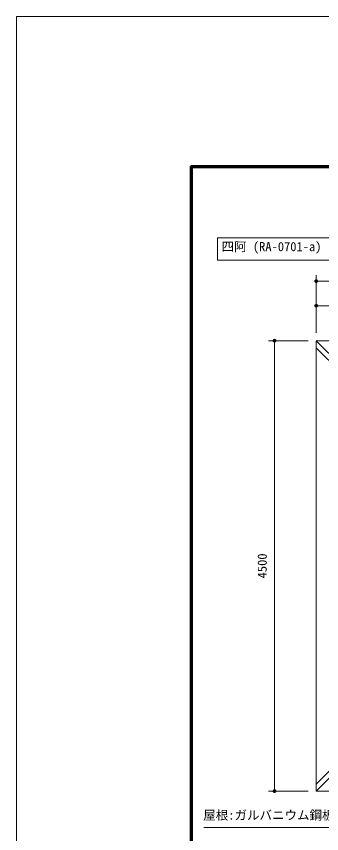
# Model space of a CAD drawing. Units: millimetres at full size, sheet at 1:50; details may follow other scales. Extents: x -1000 to 22000, y -750 to 15600.
# Drawn here: x -1000 to 2053, y 7434 to 15600 of the extents above; entities that cross this region are included whole.
import ezdxf
from ezdxf.enums import TextEntityAlignment as Align

# ---------------------------------------------------------------- set-up
doc = ezdxf.new("R2010")
doc.units = ezdxf.units.MM
doc.header["$LTSCALE"] = 50
for name, color, linetype, lineweight in [('D-STR', 1, 'Continuous', 13), ('D-STR-DIM', 7, 'Continuous', 13), ('D-STR-HTXT', 7, 'Continuous', 13), ('D-TTL', 7, 'Continuous', 70), ('D-TTL-FRAM', 7, 'Continuous', 13), ('V-nasSTD', 5, 'Continuous', 13)]:
    doc.layers.add(name, color=color, linetype=linetype, lineweight=lineweight)
doc.styles.add('ＭＳ ゴシック', font='')
doc.styles.get('ＭＳ ゴシック').set_extended_font_data('MS Gothic')

# ---------------------------------------------------------------- blocks, each defined once
blk = doc.blocks.new('filled_dot')
at = {"color": 0, "linetype": 'Continuous', "lineweight": -2, "const_width": 1.25}
blk.add_lwpolyline([(-0.625, 0, 1), (0.625, 0, 1)], format="xyb", close=True, dxfattribs=at)

msp = doc.modelspace()

# ---------------------------------------------------------------- linework, layer by layer
at = {"layer": 'D-STR'}
for p, q in [((1997.98, 12359.2), (4247.98, 10109.2)), ((1997.98, 12288.49), (4047.98, 10238.49)), ((4247.98, 10109.2), (1997.98, 7859.2)), ((4047.98, 9979.91), (1997.98, 7929.91))]:
    msp.add_line(p, q, dxfattribs=at)
msp.add_lwpolyline([(4247.98, 7859.2), (1997.98, 7859.2), (1997.98, 12359.2), (4247.98, 12359.2)], dxfattribs=at)
at = {"layer": 'D-STR-DIM'}
for p, q in [((1997.98, 12439.2), (1997.98, 13013.87)), ((1997.98, 12953.87), (6497.98, 12953.87)), ((1997.98, 12439.2), (1997.98, 12768.7)), ((1997.98, 12708.7), (2747.98, 12708.7)), ((1917.98, 12359.2), (1521.15, 12359.2)), ((1581.15, 12359.2), (1581.15, 7859.2)), ((1917.98, 7859.2), (1521.15, 7859.2))]:
    msp.add_line(p, q, dxfattribs=at)
at = {"layer": 'D-STR-HTXT'}
msp.add_lwpolyline([(3961.43, 8208.37), (3450.06, 7495.78), (3300.06, 7495.78), (874.93, 7495.78)], dxfattribs=at)
at = {"layer": 'D-TTL'}
msp.add_lwpolyline([(750, 750), (750, 14100), (20250, 14100), (20250, 750)], close=True, dxfattribs=at)
at = {"layer": 'D-TTL-FRAM', "color": 2}
msp.add_lwpolyline([(1009.89, 13387.78), (2386.37, 13387.78), (2386.37, 13164.79), (1009.89, 13164.79)], close=True, dxfattribs=at)
at = {"layer": 'V-nasSTD'}
msp.add_lwpolyline([(-1000, -750), (-1000, 15600), (22000, 15600), (22000, -750)], close=True, dxfattribs=at)

# ---------------------------------------------------------------- block references
at = {"layer": 'D-STR-DIM', "xscale": 15, "yscale": 15}
for p in [(1997.98, 12953.87), (1997.98, 12708.7)]:
    msp.add_blockref('filled_dot', p, dxfattribs=at)
for p, rotation in [((1581.15, 12359.2), 270), ((1581.15, 7859.2), 90)]:
    msp.add_blockref('filled_dot', p, dxfattribs=dict(at, rotation=rotation))

# ---------------------------------------------------------------- texts
at = {"layer": 'D-STR-DIM', "style": 'ＭＳ ゴシック'}
msp.add_text('4500', height=91.64, rotation=90, dxfattribs=at).set_placement((1411.76, 10109.2), align=Align.TOP_CENTER)
at = {"layer": 'D-STR-HTXT', "style": 'ＭＳ ゴシック'}
for s, p in [('四阿 (RA-0701-a)', (1052.29, 13345.31)), ('屋根:ガルバニウム鋼板 t=0.35mm', (868.85, 7665.17))]:
    msp.add_text(s, height=91.64, dxfattribs=at).set_placement(p, align=Align.TOP_LEFT)

doc.saveas('drawing.dxf')
